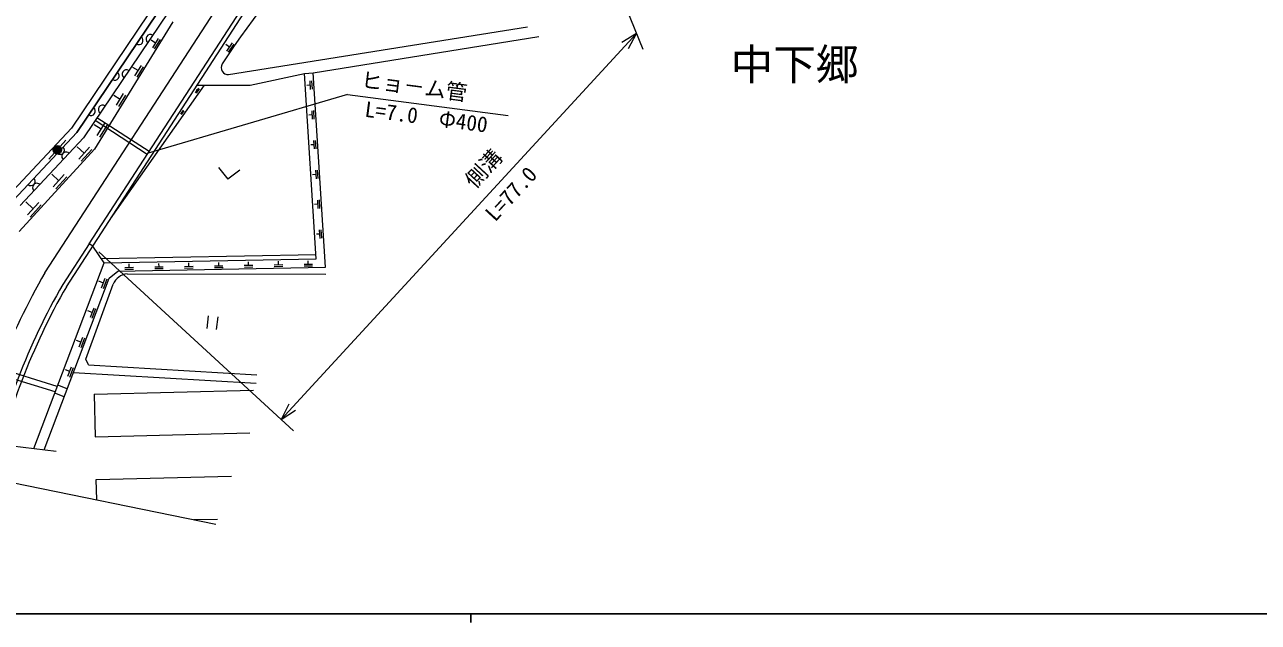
# Model space of a CAD drawing. Units: millimetres on the paper. Extents: x 40 to 680, y 20 to 380.
# Drawn here: x 115.7 to 260.3, y 204 to 274.1 of the extents above; entities that cross this region are included whole.
import ezdxf
from ezdxf.enums import TextEntityAlignment as Align

# ---------------------------------------------------------------- set-up
doc = ezdxf.new("R2010")
doc.units = ezdxf.units.MM
doc.layers.add('M-BGD', color=7, linetype='Continuous', lineweight=18)
doc.layers.add('M-TTL-BAND', color=7, linetype='Continuous', lineweight=25)
doc.styles.add('ＭＳ ゴシック', font='')
doc.styles.get('ＭＳ ゴシック').set_extended_font_data('MS Gothic')

msp = doc.modelspace()

# ---------------------------------------------------------------- linework, layer by layer
at = {"layer": 'M-BGD'}
for p, q in [((175.486, 302.924), (188.138, 271.185)), ((133.247, 279.834), (121.189, 261.942)), ((133.977, 279.486), (121.817, 261.442)), ((121.817, 261.442), (133.977, 279.486)), ((118.077, 244.984), (139.449, 277.907)), ((134.89, 279.051), (122.601, 260.817)), ((134.89, 279.051), (122.601, 260.817)), ((120.593, 243.351), (141.907, 276.184)), ((123.261, 248.378), (141.498, 276.472)), ((133.086, 274.4), (123.878, 259.491)), ((139.607, 268.221), (174.621, 273.803)), ((131.054, 271.921), (130.541, 272.24)), ((130.715, 271.375), (131.393, 272.467)), ((130.933, 271.239), (131.611, 272.332)), ((139.391, 270.977), (140.05, 271.926)), ((187.398, 273.042), (145.756, 227.791)), ((149.501, 268.426), (175.984, 272.697)), ((187.398, 273.042), (185.709, 271.971)), ((186.471, 271.27), (187.398, 273.042)), ((139.72, 271.452), (139.275, 271.762)), ((139.58, 270.845), (140.24, 271.794)), ((129.008, 268.68), (128.397, 269.06)), ((128.631, 268.072), (129.386, 269.289)), ((128.874, 267.921), (129.629, 269.138)), ((142.135, 266.99), (148.503, 268.363)), ((148.503, 268.363), (149.501, 268.426)), ((149.882, 246.614), (148.503, 268.363)), ((149.423, 266.498), (149.36, 267.496)), ((150.946, 245.633), (149.501, 268.426)), ((125.75, 251.294), (136.762, 266.995)), ((135.731, 266.097), (136.099, 266.621)), ((135.915, 266.359), (135.814, 266.43)), ((135.836, 266.024), (136.204, 266.548)), ((135.942, 266.995), (142.135, 266.99)), ((149.192, 266.984), (148.792, 266.959)), ((149.223, 266.485), (149.16, 267.483)), ((126.884, 265.316), (126.172, 265.758)), ((126.466, 264.642), (127.302, 265.989)), ((126.736, 264.475), (127.572, 265.822)), ((153.544, 265.891), (130.172, 259.024)), ((153.544, 265.891), (172.385, 263.438)), ((130.278, 259.187), (124.173, 263.15)), ((134.003, 263.595), (134.308, 264.03)), ((134.09, 263.534), (134.395, 263.969)), ((134.156, 263.812), (134.127, 263.832)), ((149.413, 263.491), (149.014, 263.466)), ((149.445, 262.992), (149.381, 263.99)), ((149.644, 263.005), (149.581, 264.003)), ((113.769, 254.012), (121.189, 261.942)), ((124.679, 261.822), (123.861, 262.329)), ((130.06, 258.852), (123.95, 262.818)), ((124.219, 261.081), (125.138, 262.563)), ((124.515, 260.897), (125.435, 262.379)), ((121.817, 261.442), (114.397, 253.512)), ((114.397, 253.512), (121.817, 261.442)), ((122.601, 260.817), (115.183, 252.888)), ((122.601, 260.817), (115.183, 252.888)), ((118.539, 258.286), (120.532, 260.529)), ((149.666, 259.499), (149.603, 260.497)), ((149.866, 259.512), (149.802, 260.51)), ((123.878, 259.491), (115.057, 249.821)), ((122.663, 259.009), (121.865, 259.737)), ((122.034, 258.32), (123.291, 259.698)), ((122.31, 258.069), (123.567, 259.447)), ((149.634, 259.998), (149.235, 259.973)), ((119.702, 255.78), (118.871, 256.538)), ((119.055, 255.071), (120.349, 256.49)), ((119.339, 254.812), (120.633, 256.231)), ((138.437, 257.342), (139.515, 255.941)), ((140.916, 257.019), (139.515, 255.941)), ((149.856, 256.505), (149.457, 256.48)), ((149.888, 256.006), (149.824, 257.004)), ((150.087, 256.019), (150.024, 257.017)), ((116.696, 252.49), (115.827, 253.284)), ((116.044, 251.775), (117.349, 253.206)), ((150.109, 252.513), (150.046, 253.511)), ((150.309, 252.526), (150.245, 253.524)), ((116.33, 251.514), (117.636, 252.945)), ((150.077, 253.012), (149.678, 252.987)), ((150.299, 249.519), (149.9, 249.494)), ((150.33, 249.02), (150.267, 250.018)), ((150.53, 249.033), (150.467, 250.031)), ((123.261, 248.378), (120.167, 243.611)), ((123.68, 248.106), (123.261, 248.378)), ((125.018, 246.16), (123.68, 248.106)), ((124.416, 247.429), (147.227, 226.437)), ((116.763, 224.385), (125.018, 246.16)), ((124.678, 246.654), (149.85, 247.114)), ((125.018, 246.16), (149.882, 246.614)), ((127.951, 245.613), (127.944, 246.013)), ((131.45, 245.677), (131.443, 246.077)), ((134.95, 245.741), (134.943, 246.141)), ((137.949, 245.796), (138.949, 245.814)), ((138.449, 245.805), (138.442, 246.205)), ((141.449, 245.86), (142.449, 245.878)), ((141.949, 245.869), (141.941, 246.269)), ((144.948, 245.924), (145.948, 245.942)), ((145.448, 245.933), (145.441, 246.333)), ((148.448, 245.988), (149.447, 246.006)), ((148.451, 245.788), (149.451, 245.806)), ((148.947, 245.997), (148.94, 246.397)), ((117.991, 224.24), (125.623, 244.37)), ((125.623, 244.37), (126.625, 245.189)), ((126.625, 245.189), (150.946, 245.633)), ((127.451, 245.604), (128.451, 245.622)), ((127.455, 245.404), (128.455, 245.422)), ((127.707, 244.862), (150.986, 244.827)), ((130.95, 245.668), (131.95, 245.686)), ((130.954, 245.468), (131.954, 245.486)), ((134.45, 245.732), (135.45, 245.75)), ((134.454, 245.532), (135.453, 245.55)), ((137.953, 245.596), (138.953, 245.614)), ((141.452, 245.66), (142.452, 245.678)), ((144.952, 245.724), (145.952, 245.742)), ((122.868, 234.837), (126.089, 243.64)), ((124.93, 243.783), (124.406, 243.982)), ((124.717, 243.222), (125.142, 244.344)), ((124.941, 243.137), (125.367, 244.259)), ((123.618, 240.323), (123.094, 240.522)), ((123.405, 239.762), (123.831, 240.884)), ((123.63, 239.677), (124.055, 240.799)), ((137.23, 239.955), (137.037, 238.468)), ((138.346, 239.81), (138.152, 238.323)), ((122.094, 236.303), (122.519, 237.425)), ((122.318, 236.218), (122.744, 237.34)), ((122.306, 236.864), (121.783, 237.062)), ((119.524, 231.669), (109.299, 234.814)), ((123.193, 234.203), (122.868, 234.837)), ((119.275, 231.013), (109.015, 234.169)), ((120.995, 233.404), (120.471, 233.603)), ((120.782, 232.843), (121.207, 233.965)), ((121.006, 232.758), (121.432, 233.88)), ((121.429, 233.307), (142.838, 232.026)), ((123.193, 234.203), (142.898, 233.024)), ((120.699, 231.383), (119.577, 231.808)), ((120.345, 230.448), (119.223, 230.873)), ((123.852, 230.76), (142.507, 231.211)), ((123.852, 230.76), (123.973, 225.761)), ((146.683, 229.563), (145.756, 227.791)), ((145.756, 227.791), (147.445, 228.862)), ((123.973, 225.761), (142.083, 226.2)), ((112.936, 224.839), (119.386, 224.074)), ((109.281, 221.393), (138.125, 215.511)), ((124.094, 220.763), (139.932, 221.146)), ((124.152, 218.36), (124.094, 220.763)), ((135.537, 216.038), (138.288, 216.105))]:
    msp.add_line(p, q, dxfattribs=at)
for radius in [0.5, 0.4, 0.3, 0.2, 0.1]:
    msp.add_circle((119.536, 259.407), radius, dxfattribs=at)
for centre, radius, start, end in [((219.463, 217.547), 95.873, 123.00306, 147.20861), ((129.082, 272.223), 0.5, 236.02127, 56.02127), ((130.419, 272.417), 0.5, 56.02127, 236.02127), ((139.555, 269.034), 0.814, 147.62304, 273.6152), ((126.288, 268.076), 0.5, 236.02127, 56.02127), ((127.625, 268.271), 0.5, 56.02127, 236.02127), ((124.83, 264.125), 0.5, 56.02127, 236.02127), ((123.493, 263.93), 0.5, 236.02127, 56.02127), ((119.863, 259.354), 0.5, 226.90692, 46.90692), ((120.552, 258.627), 0.5, 46.90692, 226.90692), ((116.447, 255.703), 0.5, 226.90692, 46.90692), ((117.136, 254.976), 0.5, 46.90692, 226.90692), ((197.958, 199.434), 91.956, 150.30738, 165.73367), ((127.972, 242.829), 2.051, 97.42067, 156.70356), ((188.056, 204.606), 78.296, 150.12069, 167.95593), ((188.056, 204.606), 77.796, 150.13067, 167.9526)]:
    msp.add_arc(centre, radius, start, end, dxfattribs=at)
at = {"layer": 'M-TTL-BAND'}
for p, q in [((40, 205), (579, 205)), ((168, 205), (168, 204))]:
    msp.add_line(p, q, dxfattribs=at)

# ---------------------------------------------------------------- texts
at = {"layer": 'M-BGD', "style": 'ＭＳ ゴシック'}
msp.add_text('中下郷', height=3.666, dxfattribs=at).set_placement((205.936, 269.416), align=Align.MIDDLE_CENTER)
msp.add_text('ヒョ－ム管', height=1.833, rotation=352.583, dxfattribs=at).set_placement((154.972, 266.209), align=Align.BOTTOM_LEFT)
for s, rotation, p in [('L=7.0\u3000Φ400', 352.583, (162.9, 264.169)), ('L=77.0', 47.378, (172.026, 254.862))]:
    msp.add_text(s, height=1.833, rotation=rotation, dxfattribs=at).set_placement(p, align=Align.TOP_CENTER)
msp.add_text('側溝', height=1.833, rotation=47.378, dxfattribs=at).set_placement((170.555, 256.216), align=Align.BOTTOM_CENTER)

doc.saveas('drawing.dxf')
